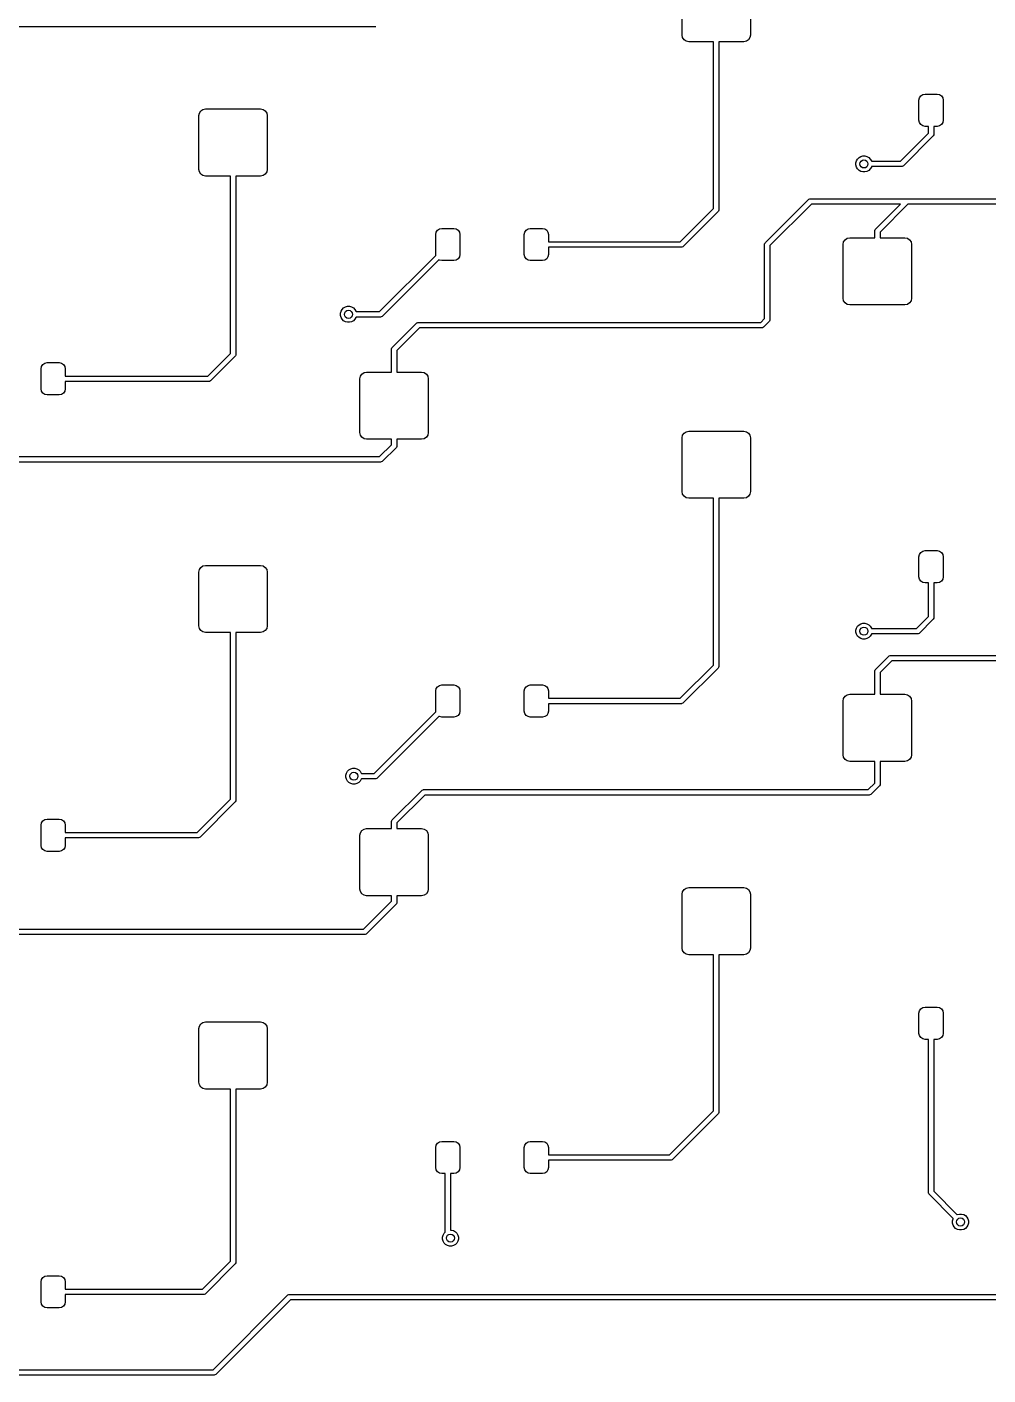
# Model space of a CAD drawing. Extents: x -0.32 to 5.67, y -3.44 to 0.73.
# Drawn here: x 0.741 to 2.151, y -2.327 to -0.35 of the extents above; entities that cross this region are included whole.
import ezdxf

# ---------------------------------------------------------------- set-up
doc = ezdxf.new("R2010")
doc.units = 0
doc.header["$MEASUREMENT"] = 0
doc.layers.add('BLACK', color=7, linetype='CONTINUOUS')

msp = doc.modelspace()

# ---------------------------------------------------------------- linework, layer by layer
at = {"layer": 'BLACK', "linetype": 'CONTINUOUS'}
for p, q in [((1.7018, -0.3622), (1.7018, -0.2835)), ((1.8022, -0.2835), (1.8022, -0.3622)), ((1.252, -0.3504), (0.6079, -0.3504)), ((1.2527, -0.3503), (1.252, -0.3504)), ((1.7025, -0.366), (1.7018, -0.3622)), ((1.7047, -0.3692), (1.7025, -0.366)), ((1.7078, -0.3713), (1.7047, -0.3692)), ((1.7116, -0.372), (1.7078, -0.3713)), ((1.748, -0.372), (1.7116, -0.372)), ((1.748, -0.6165), (1.748, -0.372)), ((1.7923, -0.372), (1.7559, -0.372)), ((1.7559, -0.372), (1.7559, -0.6181)), ((1.7961, -0.3713), (1.7923, -0.372)), ((1.7993, -0.3692), (1.7961, -0.3713)), ((1.8014, -0.366), (1.7993, -0.3692)), ((1.8022, -0.3622), (1.8014, -0.366)), ((2.0492, -0.4577), (2.0499, -0.4543)), ((2.0499, -0.4543), (2.0518, -0.4514)), ((2.0518, -0.4514), (2.0547, -0.4495)), ((2.0547, -0.4495), (2.0581, -0.4488)), ((2.0581, -0.4488), (2.0758, -0.4488)), ((2.0758, -0.4488), (2.0792, -0.4495)), ((2.0792, -0.4495), (2.0821, -0.4514)), ((2.0821, -0.4514), (2.084, -0.4543)), ((2.084, -0.4543), (2.0846, -0.4577)), ((0.9939, -0.4765), (0.996, -0.4734)), ((0.996, -0.4734), (0.9992, -0.4712)), ((0.9992, -0.4712), (1.003, -0.4705)), ((1.003, -0.4705), (1.0837, -0.4705)), ((1.0837, -0.4705), (1.0874, -0.4712)), ((1.0874, -0.4712), (1.0906, -0.4734)), ((1.0906, -0.4734), (1.0928, -0.4765)), ((2.0492, -0.4872), (2.0492, -0.4577)), ((2.0846, -0.4577), (2.0846, -0.4872)), ((0.9931, -0.4803), (0.9939, -0.4765)), ((0.9931, -0.5591), (0.9931, -0.4803)), ((1.0928, -0.4765), (1.0935, -0.4803)), ((1.0935, -0.4803), (1.0935, -0.5591)), ((2.0499, -0.4906), (2.0492, -0.4872)), ((2.0518, -0.4935), (2.0499, -0.4906)), ((2.0547, -0.4954), (2.0518, -0.4935)), ((2.0821, -0.4935), (2.0792, -0.4954)), ((2.084, -0.4906), (2.0821, -0.4935)), ((2.0846, -0.4872), (2.084, -0.4906)), ((2.022, -0.5472), (2.063, -0.5062)), ((2.0697, -0.5107), (2.0264, -0.554)), ((2.0581, -0.4961), (2.0547, -0.4954)), ((2.063, -0.4961), (2.0581, -0.4961)), ((2.063, -0.5062), (2.063, -0.4961)), ((2.0702, -0.5101), (2.0697, -0.5107)), ((2.0708, -0.5086), (2.0702, -0.5101)), ((2.0709, -0.5079), (2.0708, -0.5086)), ((2.0758, -0.4961), (2.0709, -0.4961)), ((2.0709, -0.4961), (2.0709, -0.5079)), ((2.0792, -0.4954), (2.0758, -0.4961)), ((1.9568, -0.5496), (1.9576, -0.5467)), ((1.9568, -0.5527), (1.9568, -0.5496)), ((1.9576, -0.5557), (1.9568, -0.5527)), ((1.9576, -0.5467), (1.9591, -0.544)), ((1.9591, -0.544), (1.9613, -0.5418)), ((1.9613, -0.5418), (1.964, -0.5403)), ((1.964, -0.5403), (1.967, -0.5395)), ((1.967, -0.5395), (1.97, -0.5395)), ((1.97, -0.5395), (1.973, -0.5403)), ((1.973, -0.5403), (1.9757, -0.5418)), ((1.9757, -0.5418), (1.9779, -0.544)), ((1.9779, -0.544), (1.9794, -0.5467)), ((1.9794, -0.5467), (1.9796, -0.5472)), ((1.9796, -0.5472), (2.022, -0.5472)), ((0.9939, -0.5628), (0.9931, -0.5591)), ((0.996, -0.566), (0.9939, -0.5628)), ((0.9992, -0.5681), (0.996, -0.566)), ((1.003, -0.5689), (0.9992, -0.5681)), ((1.0394, -0.5689), (1.003, -0.5689)), ((1.0394, -0.8291), (1.0394, -0.5689)), ((1.0837, -0.5689), (1.0472, -0.5689)), ((1.0472, -0.5689), (1.0472, -0.8307)), ((1.0874, -0.5681), (1.0837, -0.5689)), ((1.0906, -0.566), (1.0874, -0.5681)), ((1.0928, -0.5628), (1.0906, -0.566)), ((1.0935, -0.5591), (1.0928, -0.5628)), ((1.9591, -0.5584), (1.9576, -0.5557)), ((1.9613, -0.5606), (1.9591, -0.5584)), ((1.964, -0.5621), (1.9613, -0.5606)), ((1.967, -0.5629), (1.964, -0.5621)), ((1.97, -0.5629), (1.967, -0.5629)), ((1.973, -0.5621), (1.97, -0.5629)), ((1.9757, -0.5606), (1.973, -0.5621)), ((1.9779, -0.5584), (1.9757, -0.5606)), ((1.9794, -0.5557), (1.9779, -0.5584)), ((1.9796, -0.5551), (1.9794, -0.5557)), ((2.0236, -0.5551), (1.9796, -0.5551)), ((2.0244, -0.555), (2.0236, -0.5551)), ((2.0258, -0.5545), (2.0244, -0.555)), ((2.0264, -0.554), (2.0258, -0.5545)), ((1.824, -0.6665), (1.887, -0.6035)), ((1.8914, -0.6102), (1.8307, -0.6709)), ((1.887, -0.6035), (1.8876, -0.603)), ((1.8876, -0.603), (1.889, -0.6024)), ((1.889, -0.6024), (1.8898, -0.6024)), ((1.8898, -0.6024), (2.0315, -0.6024)), ((2.022, -0.6102), (1.8914, -0.6102)), ((1.9854, -0.6468), (2.022, -0.6102)), ((2.0331, -0.6102), (1.9921, -0.6512)), ((2.0315, -0.6024), (2.4567, -0.6024)), ((2.4551, -0.6102), (2.0331, -0.6102)), ((1.6992, -0.6654), (1.748, -0.6165)), ((1.7548, -0.6209), (1.7036, -0.6721)), ((1.7552, -0.6203), (1.7548, -0.6209)), ((1.7558, -0.6189), (1.7552, -0.6203)), ((1.7559, -0.6181), (1.7558, -0.6189)), ((1.3406, -0.6545), (1.3412, -0.6511)), ((1.3412, -0.6511), (1.3431, -0.6483)), ((1.3431, -0.6483), (1.346, -0.6463)), ((1.346, -0.6463), (1.3494, -0.6457)), ((1.3494, -0.6457), (1.3671, -0.6457)), ((1.3671, -0.6457), (1.3705, -0.6463)), ((1.3705, -0.6463), (1.3734, -0.6483)), ((1.3734, -0.6483), (1.3753, -0.6511)), ((1.3753, -0.6511), (1.376, -0.6545)), ((1.4705, -0.6545), (1.4711, -0.6511)), ((1.4711, -0.6511), (1.4731, -0.6483)), ((1.4731, -0.6483), (1.4759, -0.6463)), ((1.4759, -0.6463), (1.4793, -0.6457)), ((1.4793, -0.6457), (1.497, -0.6457)), ((1.497, -0.6457), (1.5004, -0.6463)), ((1.5004, -0.6463), (1.5033, -0.6483)), ((1.5033, -0.6483), (1.5052, -0.6511)), ((1.5052, -0.6511), (1.5059, -0.6545)), ((1.9843, -0.6488), (1.9849, -0.6474)), ((1.9843, -0.6496), (1.9843, -0.6488)), ((1.9843, -0.6594), (1.9843, -0.6496)), ((1.9849, -0.6474), (1.9854, -0.6468)), ((1.9921, -0.6512), (1.9921, -0.6594)), ((1.3406, -0.6841), (1.3406, -0.6545)), ((1.376, -0.6545), (1.376, -0.6841)), ((1.4705, -0.6841), (1.4705, -0.6545)), ((1.5059, -0.6545), (1.5059, -0.6654)), ((1.5059, -0.6654), (1.6992, -0.6654)), ((1.8228, -0.6693), (1.8229, -0.6685)), ((1.8228, -0.7779), (1.8228, -0.6693)), ((1.8229, -0.6685), (1.8235, -0.6671)), ((1.8235, -0.6671), (1.824, -0.6665)), ((1.8235, -0.6671), (1.8235, -0.6671)), ((1.8307, -0.6709), (1.8307, -0.7795)), ((1.938, -0.6693), (1.9387, -0.6655)), ((1.938, -0.748), (1.938, -0.6693)), ((1.9387, -0.6655), (1.9409, -0.6623)), ((1.9409, -0.6623), (1.9441, -0.6602)), ((1.9441, -0.6602), (1.9478, -0.6594)), ((1.9478, -0.6594), (1.9843, -0.6594)), ((1.9921, -0.6594), (2.0285, -0.6594)), ((2.0285, -0.6594), (2.0323, -0.6602)), ((2.0323, -0.6602), (2.0355, -0.6623)), ((2.0355, -0.6623), (2.0376, -0.6655)), ((2.0376, -0.6655), (2.0384, -0.6693)), ((2.0384, -0.6693), (2.0384, -0.748)), ((1.2582, -0.7677), (1.3408, -0.6852)), ((1.3408, -0.6852), (1.3406, -0.6841)), ((1.3734, -0.6903), (1.3705, -0.6922)), ((1.3753, -0.6874), (1.3734, -0.6903)), ((1.376, -0.6841), (1.3753, -0.6874)), ((1.4711, -0.6874), (1.4705, -0.6841)), ((1.4731, -0.6903), (1.4711, -0.6874)), ((1.4759, -0.6922), (1.4731, -0.6903)), ((1.5033, -0.6903), (1.5004, -0.6922)), ((1.5052, -0.6874), (1.5033, -0.6903)), ((1.5059, -0.6841), (1.5052, -0.6874)), ((1.7008, -0.6732), (1.5059, -0.6732)), ((1.5059, -0.6732), (1.5059, -0.6841)), ((1.7016, -0.6732), (1.7008, -0.6732)), ((1.703, -0.6726), (1.7016, -0.6732)), ((1.7036, -0.6721), (1.703, -0.6726)), ((1.3453, -0.6918), (1.2626, -0.7744)), ((1.346, -0.6922), (1.3453, -0.6918)), ((1.3494, -0.6929), (1.346, -0.6922)), ((1.3671, -0.6929), (1.3494, -0.6929)), ((1.3705, -0.6922), (1.3671, -0.6929)), ((1.4793, -0.6929), (1.4759, -0.6922)), ((1.497, -0.6929), (1.4793, -0.6929)), ((1.5004, -0.6922), (1.497, -0.6929)), ((1.9387, -0.7518), (1.938, -0.748)), ((2.0384, -0.748), (2.0376, -0.7518)), ((1.2009, -0.7701), (1.2017, -0.7671)), ((1.2009, -0.7732), (1.2009, -0.7701)), ((1.2017, -0.7671), (1.2032, -0.7645)), ((1.2032, -0.7645), (1.2054, -0.7623)), ((1.2054, -0.7623), (1.2081, -0.7607)), ((1.2081, -0.7607), (1.2111, -0.7599)), ((1.2111, -0.7599), (1.2141, -0.7599)), ((1.2141, -0.7599), (1.2171, -0.7607)), ((1.2171, -0.7607), (1.2198, -0.7623)), ((1.2198, -0.7623), (1.222, -0.7645)), ((1.222, -0.7645), (1.2235, -0.7671)), ((1.2235, -0.7671), (1.2237, -0.7677)), ((1.2237, -0.7677), (1.2582, -0.7677)), ((1.9409, -0.755), (1.9387, -0.7518)), ((1.9441, -0.7571), (1.9409, -0.755)), ((1.9478, -0.7579), (1.9441, -0.7571)), ((2.0285, -0.7579), (1.9478, -0.7579)), ((2.0323, -0.7571), (2.0285, -0.7579)), ((2.0355, -0.755), (2.0323, -0.7571)), ((2.0376, -0.7518), (2.0355, -0.755)), ((1.2017, -0.7762), (1.2009, -0.7732)), ((1.2032, -0.7788), (1.2017, -0.7762)), ((1.2054, -0.781), (1.2032, -0.7788)), ((1.2081, -0.7826), (1.2054, -0.781)), ((1.2111, -0.7834), (1.2081, -0.7826)), ((1.2141, -0.7834), (1.2111, -0.7834)), ((1.2171, -0.7826), (1.2141, -0.7834)), ((1.2198, -0.781), (1.2171, -0.7826)), ((1.222, -0.7788), (1.2198, -0.781)), ((1.2235, -0.7762), (1.222, -0.7788)), ((1.2237, -0.7756), (1.2235, -0.7762)), ((1.2598, -0.7756), (1.2237, -0.7756)), ((1.2606, -0.7755), (1.2598, -0.7756)), ((1.262, -0.7749), (1.2606, -0.7755)), ((1.2626, -0.7744), (1.262, -0.7749)), ((1.2767, -0.8201), (1.3122, -0.7846)), ((1.3122, -0.7846), (1.3128, -0.7841)), ((1.3128, -0.7841), (1.3132, -0.784)), ((1.3132, -0.784), (1.3142, -0.7835)), ((1.3142, -0.7835), (1.315, -0.7835)), ((1.315, -0.7835), (1.8173, -0.7835)), ((1.8173, -0.7835), (1.8228, -0.7779)), ((1.8217, -0.7902), (1.8211, -0.7907)), ((1.8296, -0.7823), (1.8217, -0.7902)), ((1.83, -0.7817), (1.8296, -0.7823)), ((1.8306, -0.7803), (1.83, -0.7817)), ((1.8307, -0.7795), (1.8306, -0.7803)), ((1.3166, -0.7913), (1.2835, -0.8245)), ((1.8189, -0.7913), (1.3166, -0.7913)), ((1.8197, -0.7913), (1.8189, -0.7913)), ((1.8211, -0.7907), (1.8197, -0.7913)), ((1.0062, -0.8622), (1.0394, -0.8291)), ((1.2756, -0.8228), (1.2757, -0.8221)), ((1.2756, -0.8563), (1.2756, -0.8228)), ((1.2757, -0.8221), (1.2763, -0.8206)), ((1.2763, -0.8206), (1.2767, -0.8201)), ((1.2835, -0.8245), (1.2835, -0.8563)), ((0.7618, -0.8514), (0.7625, -0.848)), ((0.7625, -0.848), (0.7644, -0.8451)), ((0.7644, -0.8451), (0.7673, -0.8432)), ((0.7673, -0.8432), (0.7707, -0.8425)), ((0.7707, -0.8425), (0.7884, -0.8425)), ((0.7884, -0.8425), (0.7918, -0.8432)), ((0.7918, -0.8432), (0.7946, -0.8451)), ((0.7946, -0.8451), (0.7966, -0.848)), ((0.7966, -0.848), (0.7972, -0.8514)), ((1.0461, -0.8335), (1.0107, -0.8689)), ((1.0466, -0.8329), (1.0461, -0.8335)), ((1.0468, -0.8325), (1.0466, -0.8329)), ((1.0472, -0.8315), (1.0468, -0.8325)), ((1.0472, -0.8307), (1.0472, -0.8315)), ((0.7618, -0.8809), (0.7618, -0.8514)), ((0.7972, -0.8514), (0.7972, -0.8622)), ((0.7972, -0.8622), (1.0062, -0.8622)), ((1.0101, -0.8694), (1.0086, -0.87)), ((1.0107, -0.8689), (1.0101, -0.8694)), ((1.2293, -0.8661), (1.2301, -0.8624)), ((1.2293, -0.9449), (1.2293, -0.8661)), ((1.2301, -0.8624), (1.2322, -0.8592)), ((1.2322, -0.8592), (1.2354, -0.857)), ((1.2354, -0.857), (1.2392, -0.8563)), ((1.2392, -0.8563), (1.2756, -0.8563)), ((1.2835, -0.8563), (1.3199, -0.8563)), ((1.3199, -0.8563), (1.3236, -0.857)), ((1.3236, -0.857), (1.3268, -0.8592)), ((1.3268, -0.8592), (1.329, -0.8624)), ((1.329, -0.8624), (1.3297, -0.8661)), ((1.3297, -0.8661), (1.3297, -0.9449)), ((0.7625, -0.8843), (0.7618, -0.8809)), ((0.7644, -0.8872), (0.7625, -0.8843)), ((0.7673, -0.8891), (0.7644, -0.8872)), ((0.7707, -0.8898), (0.7673, -0.8891)), ((0.7918, -0.8891), (0.7884, -0.8898)), ((0.7946, -0.8872), (0.7918, -0.8891)), ((0.7966, -0.8843), (0.7946, -0.8872)), ((0.7972, -0.8809), (0.7966, -0.8843)), ((1.0079, -0.8701), (0.7972, -0.8701)), ((0.7972, -0.8701), (0.7972, -0.8809)), ((1.0086, -0.87), (1.0079, -0.8701)), ((0.7884, -0.8898), (0.7707, -0.8898)), ((1.2301, -0.9486), (1.2293, -0.9449)), ((1.2322, -0.9518), (1.2301, -0.9486)), ((1.329, -0.9486), (1.3268, -0.9518)), ((1.3297, -0.9449), (1.329, -0.9486)), ((1.7025, -0.949), (1.7047, -0.9458)), ((1.7047, -0.9458), (1.7078, -0.9437)), ((1.7078, -0.9437), (1.7116, -0.9429)), ((1.7116, -0.9429), (1.7923, -0.9429)), ((1.7923, -0.9429), (1.7961, -0.9437)), ((1.7961, -0.9437), (1.7993, -0.9458)), ((1.7993, -0.9458), (1.8014, -0.949)), ((1.2354, -0.954), (1.2322, -0.9518)), ((1.2392, -0.9547), (1.2354, -0.954)), ((1.2756, -0.9547), (1.2392, -0.9547)), ((1.2582, -0.9803), (1.2756, -0.9629)), ((1.2823, -0.9674), (1.2626, -0.987)), ((1.2756, -0.9629), (1.2756, -0.9547)), ((1.2828, -0.9668), (1.2823, -0.9674)), ((1.2834, -0.9653), (1.2828, -0.9668)), ((1.2835, -0.9646), (1.2834, -0.9653)), ((1.3199, -0.9547), (1.2835, -0.9547)), ((1.2835, -0.9547), (1.2835, -0.9646)), ((1.3236, -0.954), (1.3199, -0.9547)), ((1.3268, -0.9518), (1.3236, -0.954)), ((1.7018, -0.9528), (1.7025, -0.949)), ((1.7018, -1.0315), (1.7018, -0.9528)), ((1.8014, -0.949), (1.8022, -0.9528)), ((1.8022, -0.9528), (1.8022, -1.0315)), ((0.5984, -0.9803), (1.2582, -0.9803)), ((1.2598, -0.9882), (0.6001, -0.9882)), ((1.2606, -0.9881), (1.2598, -0.9882)), ((1.262, -0.9875), (1.2606, -0.9881)), ((1.2626, -0.987), (1.262, -0.9875)), ((1.7025, -1.0353), (1.7018, -1.0315)), ((1.7047, -1.0385), (1.7025, -1.0353)), ((1.7078, -1.0406), (1.7047, -1.0385)), ((1.7116, -1.0413), (1.7078, -1.0406)), ((1.748, -1.0413), (1.7116, -1.0413)), ((1.748, -1.2858), (1.748, -1.0413)), ((1.7923, -1.0413), (1.7559, -1.0413)), ((1.7559, -1.0413), (1.7559, -1.2874)), ((1.7961, -1.0406), (1.7923, -1.0413)), ((1.7993, -1.0385), (1.7961, -1.0406)), ((1.8014, -1.0353), (1.7993, -1.0385)), ((1.8022, -1.0315), (1.8014, -1.0353)), ((2.0492, -1.127), (2.0499, -1.1236)), ((2.0499, -1.1236), (2.0518, -1.1207)), ((2.0518, -1.1207), (2.0547, -1.1188)), ((2.0547, -1.1188), (2.0581, -1.1181)), ((2.0581, -1.1181), (2.0758, -1.1181)), ((2.0758, -1.1181), (2.0792, -1.1188)), ((2.0792, -1.1188), (2.0821, -1.1207)), ((2.0821, -1.1207), (2.084, -1.1236)), ((2.084, -1.1236), (2.0846, -1.127)), ((0.9931, -1.1496), (0.9939, -1.1458)), ((0.9939, -1.1458), (0.996, -1.1426)), ((0.996, -1.1426), (0.9992, -1.1405)), ((0.9992, -1.1405), (1.003, -1.1398)), ((1.003, -1.1398), (1.0837, -1.1398)), ((1.0837, -1.1398), (1.0874, -1.1405)), ((1.0874, -1.1405), (1.0906, -1.1426)), ((1.0906, -1.1426), (1.0928, -1.1458)), ((1.0928, -1.1458), (1.0935, -1.1496)), ((2.0492, -1.1565), (2.0492, -1.127)), ((2.0846, -1.127), (2.0846, -1.1565)), ((0.9931, -1.2283), (0.9931, -1.1496)), ((1.0935, -1.1496), (1.0935, -1.2283)), ((2.0499, -1.1599), (2.0492, -1.1565)), ((2.0518, -1.1628), (2.0499, -1.1599)), ((2.0547, -1.1647), (2.0518, -1.1628)), ((2.0581, -1.1654), (2.0547, -1.1647)), ((2.063, -1.1654), (2.0581, -1.1654)), ((2.063, -1.2149), (2.063, -1.1654)), ((2.0758, -1.1654), (2.0709, -1.1654)), ((2.0709, -1.1654), (2.0709, -1.2165)), ((2.0792, -1.1647), (2.0758, -1.1654)), ((2.0821, -1.1628), (2.0792, -1.1647)), ((2.084, -1.1599), (2.0821, -1.1628)), ((2.0846, -1.1565), (2.084, -1.1599)), ((1.9613, -1.2269), (1.964, -1.2253)), ((1.964, -1.2253), (1.967, -1.2245)), ((1.967, -1.2245), (1.97, -1.2245)), ((1.97, -1.2245), (1.973, -1.2253)), ((1.973, -1.2253), (1.9757, -1.2269)), ((2.0456, -1.2323), (2.063, -1.2149)), ((2.0697, -1.2193), (2.05, -1.239)), ((2.0702, -1.2187), (2.0697, -1.2193)), ((2.0708, -1.2173), (2.0702, -1.2187)), ((2.0709, -1.2165), (2.0708, -1.2173)), ((0.9939, -1.2321), (0.9931, -1.2283)), ((0.996, -1.2353), (0.9939, -1.2321)), ((0.9992, -1.2374), (0.996, -1.2353)), ((1.003, -1.2382), (0.9992, -1.2374)), ((1.0394, -1.2382), (1.003, -1.2382)), ((1.0394, -1.4826), (1.0394, -1.2382)), ((1.0837, -1.2382), (1.0472, -1.2382)), ((1.0472, -1.2382), (1.0472, -1.4843)), ((1.0874, -1.2374), (1.0837, -1.2382)), ((1.0906, -1.2353), (1.0874, -1.2374)), ((1.0928, -1.2321), (1.0906, -1.2353)), ((1.0935, -1.2283), (1.0928, -1.2321)), ((1.9568, -1.2347), (1.9576, -1.2317)), ((1.9568, -1.2378), (1.9568, -1.2347)), ((1.9576, -1.2407), (1.9568, -1.2378)), ((1.9576, -1.2317), (1.9591, -1.229)), ((1.9591, -1.2434), (1.9576, -1.2407)), ((1.9591, -1.229), (1.9613, -1.2269)), ((1.9613, -1.2456), (1.9591, -1.2434)), ((1.9757, -1.2269), (1.9779, -1.229)), ((1.9779, -1.2434), (1.9757, -1.2456)), ((1.9779, -1.229), (1.9794, -1.2317)), ((1.9794, -1.2407), (1.9779, -1.2434)), ((1.9794, -1.2317), (1.9796, -1.2323)), ((1.9796, -1.2402), (1.9794, -1.2407)), ((1.9796, -1.2323), (2.0456, -1.2323)), ((2.0472, -1.2402), (1.9796, -1.2402)), ((2.048, -1.2401), (2.0472, -1.2402)), ((2.0494, -1.2395), (2.048, -1.2401)), ((2.05, -1.239), (2.0494, -1.2395)), ((1.964, -1.2471), (1.9613, -1.2456)), ((1.967, -1.2479), (1.964, -1.2471)), ((1.97, -1.2479), (1.967, -1.2479)), ((1.973, -1.2471), (1.97, -1.2479)), ((1.9757, -1.2456), (1.973, -1.2471)), ((1.9854, -1.2925), (2.0051, -1.2728)), ((2.0095, -1.2795), (1.9921, -1.2969)), ((2.0051, -1.2728), (2.0057, -1.2723)), ((2.0057, -1.2723), (2.0071, -1.2717)), ((2.0071, -1.2717), (2.0079, -1.2717)), ((2.0079, -1.2717), (2.4488, -1.2717)), ((2.4472, -1.2795), (2.0095, -1.2795)), ((1.6992, -1.3346), (1.748, -1.2858)), ((1.7548, -1.2902), (1.7036, -1.3414)), ((1.7552, -1.2896), (1.7548, -1.2902)), ((1.7558, -1.2882), (1.7552, -1.2896)), ((1.7559, -1.2874), (1.7558, -1.2882)), ((1.9843, -1.2945), (1.9849, -1.2931)), ((1.9843, -1.2953), (1.9843, -1.2945)), ((1.9843, -1.3287), (1.9843, -1.2953)), ((1.9849, -1.2931), (1.9854, -1.2925)), ((1.9921, -1.2969), (1.9921, -1.3287)), ((1.3406, -1.3238), (1.3412, -1.3204)), ((1.3406, -1.3533), (1.3406, -1.3238)), ((1.3412, -1.3204), (1.3431, -1.3176)), ((1.3431, -1.3176), (1.346, -1.3156)), ((1.346, -1.3156), (1.3494, -1.315)), ((1.3494, -1.315), (1.3671, -1.315)), ((1.3671, -1.315), (1.3705, -1.3156)), ((1.3705, -1.3156), (1.3734, -1.3176)), ((1.3734, -1.3176), (1.3753, -1.3204)), ((1.3753, -1.3204), (1.376, -1.3238)), ((1.376, -1.3238), (1.376, -1.3533)), ((1.4705, -1.3238), (1.4711, -1.3204)), ((1.4705, -1.3533), (1.4705, -1.3238)), ((1.4711, -1.3204), (1.4731, -1.3176)), ((1.4731, -1.3176), (1.4759, -1.3156)), ((1.4759, -1.3156), (1.4793, -1.315)), ((1.4793, -1.315), (1.497, -1.315)), ((1.497, -1.315), (1.5004, -1.3156)), ((1.5004, -1.3156), (1.5033, -1.3176)), ((1.5033, -1.3176), (1.5052, -1.3204)), ((1.5052, -1.3204), (1.5059, -1.3238)), ((1.5059, -1.3238), (1.5059, -1.3346)), ((1.5059, -1.3346), (1.6992, -1.3346)), ((1.7008, -1.3425), (1.5059, -1.3425)), ((1.5059, -1.3425), (1.5059, -1.3533)), ((1.7016, -1.3424), (1.7008, -1.3425)), ((1.703, -1.3419), (1.7016, -1.3424)), ((1.7036, -1.3414), (1.703, -1.3419)), ((1.938, -1.3386), (1.9387, -1.3348)), ((1.938, -1.4173), (1.938, -1.3386)), ((1.9387, -1.3348), (1.9409, -1.3316)), ((1.9409, -1.3316), (1.9441, -1.3295)), ((1.9441, -1.3295), (1.9478, -1.3287)), ((1.9478, -1.3287), (1.9843, -1.3287)), ((1.9921, -1.3287), (2.0285, -1.3287)), ((2.0285, -1.3287), (2.0323, -1.3295)), ((2.0323, -1.3295), (2.0355, -1.3316)), ((2.0355, -1.3316), (2.0376, -1.3348)), ((2.0376, -1.3348), (2.0384, -1.3386)), ((2.0384, -1.3386), (2.0384, -1.4173)), ((1.2503, -1.4449), (1.3408, -1.3544)), ((1.3453, -1.3611), (1.2548, -1.4516)), ((1.3408, -1.3544), (1.3406, -1.3533)), ((1.346, -1.3615), (1.3453, -1.3611)), ((1.3494, -1.3622), (1.346, -1.3615)), ((1.3671, -1.3622), (1.3494, -1.3622)), ((1.3705, -1.3615), (1.3671, -1.3622)), ((1.3734, -1.3596), (1.3705, -1.3615)), ((1.3753, -1.3567), (1.3734, -1.3596)), ((1.376, -1.3533), (1.3753, -1.3567)), ((1.4711, -1.3567), (1.4705, -1.3533)), ((1.4731, -1.3596), (1.4711, -1.3567)), ((1.4759, -1.3615), (1.4731, -1.3596)), ((1.4793, -1.3622), (1.4759, -1.3615)), ((1.497, -1.3622), (1.4793, -1.3622)), ((1.5004, -1.3615), (1.497, -1.3622)), ((1.5033, -1.3596), (1.5004, -1.3615)), ((1.5052, -1.3567), (1.5033, -1.3596)), ((1.5059, -1.3533), (1.5052, -1.3567)), ((1.9387, -1.4211), (1.938, -1.4173)), ((1.9409, -1.4243), (1.9387, -1.4211)), ((2.0376, -1.4211), (2.0355, -1.4243)), ((2.0384, -1.4173), (2.0376, -1.4211)), ((1.2096, -1.4443), (1.2111, -1.4416)), ((1.2111, -1.4416), (1.2133, -1.4394)), ((1.2133, -1.4394), (1.216, -1.4379)), ((1.216, -1.4379), (1.2189, -1.4371)), ((1.2189, -1.4371), (1.222, -1.4371)), ((1.222, -1.4371), (1.225, -1.4379)), ((1.225, -1.4379), (1.2277, -1.4394)), ((1.2277, -1.4394), (1.2298, -1.4416)), ((1.2298, -1.4416), (1.2314, -1.4443)), ((1.9441, -1.4264), (1.9409, -1.4243)), ((1.9478, -1.4272), (1.9441, -1.4264)), ((1.9843, -1.4272), (1.9478, -1.4272)), ((1.9843, -1.459), (1.9843, -1.4272)), ((2.0285, -1.4272), (1.9921, -1.4272)), ((1.9921, -1.4272), (1.9921, -1.4606)), ((2.0323, -1.4264), (2.0285, -1.4272)), ((2.0355, -1.4243), (2.0323, -1.4264)), ((1.2088, -1.4473), (1.2096, -1.4443)), ((1.2088, -1.4504), (1.2088, -1.4473)), ((1.2096, -1.4533), (1.2088, -1.4504)), ((1.2111, -1.456), (1.2096, -1.4533)), ((1.2133, -1.4582), (1.2111, -1.456)), ((1.216, -1.4597), (1.2133, -1.4582)), ((1.2189, -1.4605), (1.216, -1.4597)), ((1.222, -1.4605), (1.2189, -1.4605)), ((1.225, -1.4597), (1.222, -1.4605)), ((1.2277, -1.4582), (1.225, -1.4597)), ((1.2298, -1.456), (1.2277, -1.4582)), ((1.2314, -1.4533), (1.2298, -1.456)), ((1.2314, -1.4443), (1.2315, -1.4449)), ((1.2315, -1.4528), (1.2314, -1.4533)), ((1.2315, -1.4449), (1.2503, -1.4449)), ((1.252, -1.4528), (1.2315, -1.4528)), ((1.2527, -1.4527), (1.252, -1.4528)), ((1.2542, -1.4521), (1.2527, -1.4527)), ((1.2548, -1.4516), (1.2542, -1.4521)), ((1.9747, -1.4685), (1.9843, -1.459)), ((1.9921, -1.4614), (1.9915, -1.4628)), ((1.9921, -1.4606), (1.9921, -1.4614)), ((1.2767, -1.513), (1.3201, -1.4697)), ((1.3245, -1.4764), (1.2835, -1.5174)), ((1.3201, -1.4697), (1.3206, -1.4692)), ((1.3206, -1.4692), (1.3221, -1.4686)), ((1.3221, -1.4686), (1.3228, -1.4685)), ((1.3228, -1.4685), (1.9747, -1.4685)), ((1.9764, -1.4764), (1.3245, -1.4764)), ((1.9771, -1.4763), (1.9764, -1.4764)), ((1.9786, -1.4757), (1.9771, -1.4763)), ((1.9792, -1.4752), (1.9786, -1.4757)), ((1.991, -1.4634), (1.9792, -1.4752)), ((1.9915, -1.4628), (1.991, -1.4634)), ((0.9905, -1.5315), (1.0394, -1.4826)), ((1.0461, -1.487), (0.9949, -1.5382)), ((1.0466, -1.4864), (1.0461, -1.487)), ((1.0472, -1.485), (1.0466, -1.4864)), ((1.0472, -1.4843), (1.0472, -1.485)), ((0.7618, -1.5207), (0.7625, -1.5173)), ((0.7618, -1.5502), (0.7618, -1.5207)), ((0.7625, -1.5173), (0.7644, -1.5144)), ((0.7644, -1.5144), (0.7673, -1.5125)), ((0.7673, -1.5125), (0.7707, -1.5118)), ((0.7707, -1.5118), (0.7884, -1.5118)), ((0.7884, -1.5118), (0.7918, -1.5125)), ((0.7918, -1.5125), (0.7946, -1.5144)), ((0.7946, -1.5144), (0.7966, -1.5173)), ((0.7966, -1.5173), (0.7972, -1.5207)), ((0.7972, -1.5207), (0.7972, -1.5315)), ((1.2756, -1.5157), (1.2757, -1.515)), ((1.2756, -1.5256), (1.2756, -1.5157)), ((1.2757, -1.515), (1.2763, -1.5136)), ((1.2763, -1.5136), (1.2767, -1.513)), ((1.2835, -1.5174), (1.2835, -1.5256)), ((0.7972, -1.5315), (0.9905, -1.5315)), ((0.9921, -1.5394), (0.7972, -1.5394)), ((0.7972, -1.5394), (0.7972, -1.5502)), ((0.9929, -1.5393), (0.9921, -1.5394)), ((0.9943, -1.5387), (0.9929, -1.5393)), ((0.9949, -1.5382), (0.9943, -1.5387)), ((1.2293, -1.5354), (1.2301, -1.5317)), ((1.2293, -1.6142), (1.2293, -1.5354)), ((1.2301, -1.5317), (1.2322, -1.5285)), ((1.2322, -1.5285), (1.2354, -1.5263)), ((1.2354, -1.5263), (1.2392, -1.5256)), ((1.2392, -1.5256), (1.2756, -1.5256)), ((1.2835, -1.5256), (1.3199, -1.5256)), ((1.3199, -1.5256), (1.3236, -1.5263)), ((1.3236, -1.5263), (1.3268, -1.5285)), ((1.3268, -1.5285), (1.329, -1.5317)), ((1.329, -1.5317), (1.3297, -1.5354)), ((1.3297, -1.5354), (1.3297, -1.6142)), ((0.7625, -1.5536), (0.7618, -1.5502)), ((0.7644, -1.5565), (0.7625, -1.5536)), ((0.7673, -1.5584), (0.7644, -1.5565)), ((0.7707, -1.5591), (0.7673, -1.5584)), ((0.7884, -1.5591), (0.7707, -1.5591)), ((0.7918, -1.5584), (0.7884, -1.5591)), ((0.7946, -1.5565), (0.7918, -1.5584)), ((0.7966, -1.5536), (0.7946, -1.5565)), ((0.7972, -1.5502), (0.7966, -1.5536)), ((1.2301, -1.6179), (1.2293, -1.6142)), ((1.2322, -1.6211), (1.2301, -1.6179)), ((1.329, -1.6179), (1.3268, -1.6211)), ((1.3297, -1.6142), (1.329, -1.6179)), ((1.7018, -1.622), (1.7025, -1.6183)), ((1.7025, -1.6183), (1.7047, -1.6151)), ((1.7047, -1.6151), (1.7078, -1.613)), ((1.7078, -1.613), (1.7116, -1.6122)), ((1.7116, -1.6122), (1.7923, -1.6122)), ((1.7923, -1.6122), (1.7961, -1.613)), ((1.7961, -1.613), (1.7993, -1.6151)), ((1.7993, -1.6151), (1.8014, -1.6183)), ((1.8014, -1.6183), (1.8022, -1.622)), ((1.2354, -1.6233), (1.2322, -1.6211)), ((1.2346, -1.6732), (1.2756, -1.6322)), ((1.2392, -1.624), (1.2354, -1.6233)), ((1.2823, -1.6366), (1.239, -1.6799)), ((1.2756, -1.624), (1.2392, -1.624)), ((1.2756, -1.6322), (1.2756, -1.624)), ((1.2828, -1.636), (1.2823, -1.6366)), ((1.2834, -1.6346), (1.2828, -1.636)), ((1.2835, -1.6339), (1.2834, -1.6346)), ((1.3199, -1.624), (1.2835, -1.624)), ((1.2835, -1.624), (1.2835, -1.6339)), ((1.3236, -1.6233), (1.3199, -1.624)), ((1.3268, -1.6211), (1.3236, -1.6233)), ((1.7018, -1.7008), (1.7018, -1.622)), ((1.8022, -1.622), (1.8022, -1.7008)), ((0.6063, -1.6732), (1.2346, -1.6732)), ((1.239, -1.6799), (1.2384, -1.6804)), ((1.2362, -1.6811), (0.6079, -1.6811)), ((1.237, -1.681), (1.2362, -1.6811)), ((1.2384, -1.6804), (1.237, -1.681)), ((1.7025, -1.7046), (1.7018, -1.7008)), ((1.7047, -1.7077), (1.7025, -1.7046)), ((1.7078, -1.7099), (1.7047, -1.7077)), ((1.7116, -1.7106), (1.7078, -1.7099)), ((1.748, -1.7106), (1.7116, -1.7106)), ((1.748, -1.9393), (1.748, -1.7106)), ((1.7923, -1.7106), (1.7559, -1.7106)), ((1.7559, -1.7106), (1.7559, -1.9409)), ((1.7961, -1.7099), (1.7923, -1.7106)), ((1.7993, -1.7077), (1.7961, -1.7099)), ((1.8014, -1.7046), (1.7993, -1.7077)), ((1.8022, -1.7008), (1.8014, -1.7046)), ((2.0492, -1.7963), (2.0499, -1.7929)), ((2.0492, -1.8258), (2.0492, -1.7963)), ((2.0499, -1.7929), (2.0518, -1.79)), ((2.0518, -1.79), (2.0547, -1.7881)), ((2.0547, -1.7881), (2.0581, -1.7874)), ((2.0581, -1.7874), (2.0758, -1.7874)), ((2.0758, -1.7874), (2.0792, -1.7881)), ((2.0792, -1.7881), (2.0821, -1.79)), ((2.0821, -1.79), (2.084, -1.7929)), ((2.084, -1.7929), (2.0846, -1.7963)), ((2.0846, -1.7963), (2.0846, -1.8258)), ((0.9931, -1.8189), (0.9939, -1.8151)), ((0.9939, -1.8151), (0.996, -1.8119)), ((0.996, -1.8119), (0.9992, -1.8098)), ((0.9992, -1.8098), (1.003, -1.8091)), ((1.003, -1.8091), (1.0837, -1.8091)), ((1.0837, -1.8091), (1.0874, -1.8098)), ((1.0874, -1.8098), (1.0906, -1.8119)), ((1.0906, -1.8119), (1.0928, -1.8151)), ((1.0928, -1.8151), (1.0935, -1.8189)), ((0.9931, -1.8976), (0.9931, -1.8189)), ((1.0935, -1.8189), (1.0935, -1.8976)), ((2.0499, -1.8292), (2.0492, -1.8258)), ((2.0518, -1.8321), (2.0499, -1.8292)), ((2.0547, -1.834), (2.0518, -1.8321)), ((2.0581, -1.8346), (2.0547, -1.834)), ((2.063, -1.8346), (2.0581, -1.8346)), ((2.063, -2.0591), (2.063, -1.8346)), ((2.0758, -1.8346), (2.0709, -1.8346)), ((2.0709, -1.8346), (2.0709, -2.0574)), ((2.0792, -1.834), (2.0758, -1.8346)), ((2.0821, -1.8321), (2.0792, -1.834)), ((2.084, -1.8292), (2.0821, -1.8321)), ((2.0846, -1.8258), (2.084, -1.8292)), ((0.9939, -1.9014), (0.9931, -1.8976)), ((0.996, -1.9046), (0.9939, -1.9014)), ((0.9992, -1.9067), (0.996, -1.9046)), ((1.003, -1.9075), (0.9992, -1.9067)), ((1.0394, -1.9075), (1.003, -1.9075)), ((1.0394, -2.1598), (1.0394, -1.9075)), ((1.0837, -1.9075), (1.0472, -1.9075)), ((1.0472, -1.9075), (1.0472, -2.1614)), ((1.0874, -1.9067), (1.0837, -1.9075)), ((1.0906, -1.9046), (1.0874, -1.9067)), ((1.0928, -1.9014), (1.0906, -1.9046)), ((1.0935, -1.8976), (1.0928, -1.9014)), ((1.6834, -2.0039), (1.748, -1.9393)), ((1.7548, -1.9437), (1.6878, -2.0107)), ((1.7552, -1.9431), (1.7548, -1.9437)), ((1.7558, -1.9417), (1.7552, -1.9431)), ((1.7559, -1.9409), (1.7558, -1.9417)), ((1.3406, -1.9931), (1.3412, -1.9897)), ((1.3406, -2.0226), (1.3406, -1.9931)), ((1.3412, -1.9897), (1.3431, -1.9868)), ((1.3431, -1.9868), (1.346, -1.9849)), ((1.346, -1.9849), (1.3494, -1.9843)), ((1.3494, -1.9843), (1.3671, -1.9843)), ((1.3671, -1.9843), (1.3705, -1.9849)), ((1.3705, -1.9849), (1.3734, -1.9868)), ((1.3734, -1.9868), (1.3753, -1.9897)), ((1.3753, -1.9897), (1.376, -1.9931)), ((1.376, -1.9931), (1.376, -2.0226)), ((1.4705, -1.9931), (1.4711, -1.9897)), ((1.4705, -2.0226), (1.4705, -1.9931)), ((1.4711, -1.9897), (1.4731, -1.9868)), ((1.4731, -1.9868), (1.4759, -1.9849)), ((1.4759, -1.9849), (1.4793, -1.9843)), ((1.4793, -1.9843), (1.497, -1.9843)), ((1.497, -1.9843), (1.5004, -1.9849)), ((1.5004, -1.9849), (1.5033, -1.9868)), ((1.5033, -1.9868), (1.5052, -1.9897)), ((1.5052, -1.9897), (1.5059, -1.9931)), ((1.5059, -1.9931), (1.5059, -2.0039)), ((1.5059, -2.0039), (1.6834, -2.0039)), ((1.685, -2.0118), (1.5059, -2.0118)), ((1.5059, -2.0118), (1.5059, -2.0226)), ((1.6858, -2.0117), (1.685, -2.0118)), ((1.6872, -2.0111), (1.6858, -2.0117)), ((1.6878, -2.0107), (1.6872, -2.0111)), ((1.3412, -2.026), (1.3406, -2.0226)), ((1.3431, -2.0289), (1.3412, -2.026)), ((1.346, -2.0308), (1.3431, -2.0289)), ((1.3494, -2.0315), (1.346, -2.0308)), ((1.3543, -2.0315), (1.3494, -2.0315)), ((1.3543, -2.1173), (1.3543, -2.0315)), ((1.3671, -2.0315), (1.3622, -2.0315)), ((1.3622, -2.0315), (1.3622, -2.1143)), ((1.3705, -2.0308), (1.3671, -2.0315)), ((1.3734, -2.0289), (1.3705, -2.0308)), ((1.3753, -2.026), (1.3734, -2.0289)), ((1.376, -2.0226), (1.3753, -2.026)), ((1.4711, -2.026), (1.4705, -2.0226)), ((1.4731, -2.0289), (1.4711, -2.026)), ((1.4759, -2.0308), (1.4731, -2.0289)), ((1.4793, -2.0315), (1.4759, -2.0308)), ((1.497, -2.0315), (1.4793, -2.0315)), ((1.5004, -2.0308), (1.497, -2.0315)), ((1.5033, -2.0289), (1.5004, -2.0308)), ((1.5052, -2.026), (1.5033, -2.0289)), ((1.5059, -2.0226), (1.5052, -2.026)), ((2.0631, -2.0598), (2.063, -2.0591)), ((2.0637, -2.0612), (2.0631, -2.0598)), ((2.0641, -2.0618), (2.0637, -2.0612)), ((2.0996, -2.0973), (2.0641, -2.0618)), ((2.0709, -2.0574), (2.1052, -2.0918)), ((2.1052, -2.0918), (2.1057, -2.0915)), ((2.1057, -2.0915), (2.1087, -2.0907)), ((2.1087, -2.0907), (2.1118, -2.0907)), ((2.1118, -2.0907), (2.1148, -2.0915)), ((2.1148, -2.0915), (2.1174, -2.093)), ((2.1174, -2.093), (2.1196, -2.0952)), ((1.3622, -2.1143), (1.3637, -2.1143)), ((1.3637, -2.1143), (1.3667, -2.1151)), ((2.0985, -2.1008), (2.0993, -2.0978)), ((2.0985, -2.1039), (2.0985, -2.1008)), ((2.0993, -2.1069), (2.0985, -2.1039)), ((2.0993, -2.0978), (2.0996, -2.0973)), ((2.1009, -2.1096), (2.0993, -2.1069)), ((2.103, -2.1117), (2.1009, -2.1096)), ((2.1057, -2.1133), (2.103, -2.1117)), ((2.1087, -2.1141), (2.1057, -2.1133)), ((2.1118, -2.1141), (2.1087, -2.1141)), ((2.1148, -2.1133), (2.1118, -2.1141)), ((2.1174, -2.1117), (2.1148, -2.1133)), ((2.1196, -2.1096), (2.1174, -2.1117)), ((2.1196, -2.0952), (2.1211, -2.0978)), ((2.1211, -2.1069), (2.1196, -2.1096)), ((2.1211, -2.0978), (2.1219, -2.1008)), ((2.1219, -2.1039), (2.1211, -2.1069)), ((2.1219, -2.1008), (2.1219, -2.1039)), ((1.3505, -2.1244), (1.3513, -2.1215)), ((1.3505, -2.1275), (1.3505, -2.1244)), ((1.3513, -2.1305), (1.3505, -2.1275)), ((1.3513, -2.1215), (1.3528, -2.1188)), ((1.3528, -2.1332), (1.3513, -2.1305)), ((1.3528, -2.1188), (1.3543, -2.1173)), ((1.355, -2.1354), (1.3528, -2.1332)), ((1.3667, -2.1151), (1.3694, -2.1166)), ((1.3694, -2.1166), (1.3716, -2.1188)), ((1.3716, -2.1332), (1.3694, -2.1354)), ((1.3716, -2.1188), (1.3731, -2.1215)), ((1.3731, -2.1305), (1.3716, -2.1332)), ((1.3731, -2.1215), (1.3739, -2.1244)), ((1.3739, -2.1275), (1.3731, -2.1305)), ((1.3739, -2.1244), (1.3739, -2.1275)), ((1.3577, -2.1369), (1.355, -2.1354)), ((1.3607, -2.1377), (1.3577, -2.1369)), ((1.3637, -2.1377), (1.3607, -2.1377)), ((1.3667, -2.1369), (1.3637, -2.1377)), ((1.3694, -2.1354), (1.3667, -2.1369)), ((0.9984, -2.2008), (1.0394, -2.1598)), ((1.0461, -2.1642), (1.0028, -2.2075)), ((1.0466, -2.1636), (1.0461, -2.1642)), ((1.0472, -2.1622), (1.0466, -2.1636)), ((1.0472, -2.1614), (1.0472, -2.1622)), ((0.7618, -2.19), (0.7625, -2.1866)), ((0.7618, -2.2195), (0.7618, -2.19)), ((0.7625, -2.1866), (0.7644, -2.1837)), ((0.7644, -2.1837), (0.7673, -2.1818)), ((0.7673, -2.1818), (0.7707, -2.1811)), ((0.7707, -2.1811), (0.7884, -2.1811)), ((0.7884, -2.1811), (0.7918, -2.1818)), ((0.7918, -2.1818), (0.7946, -2.1837)), ((0.7946, -2.1837), (0.7966, -2.1866)), ((0.7966, -2.1866), (0.7972, -2.19)), ((0.7972, -2.19), (0.7972, -2.2008)), ((0.7972, -2.2008), (0.9984, -2.2008)), ((1, -2.2087), (0.7972, -2.2087)), ((0.7972, -2.2087), (0.7972, -2.2195)), ((1.0008, -2.2086), (1, -2.2087)), ((1.0022, -2.208), (1.0008, -2.2086)), ((1.0028, -2.2075), (1.0022, -2.208)), ((1.0141, -2.3189), (1.1232, -2.2098)), ((1.1232, -2.2098), (1.1238, -2.2093)), ((1.1238, -2.2093), (1.1252, -2.2087)), ((1.1252, -2.2087), (1.126, -2.2087)), ((1.126, -2.2087), (2.3071, -2.2087)), ((0.7625, -2.2229), (0.7618, -2.2195)), ((0.7644, -2.2258), (0.7625, -2.2229)), ((0.7673, -2.2277), (0.7644, -2.2258)), ((0.7707, -2.2283), (0.7673, -2.2277)), ((0.7884, -2.2283), (0.7707, -2.2283)), ((0.7918, -2.2277), (0.7884, -2.2283)), ((0.7946, -2.2258), (0.7918, -2.2277)), ((0.7966, -2.2229), (0.7946, -2.2258)), ((0.7972, -2.2195), (0.7966, -2.2229)), ((1.1276, -2.2165), (1.0185, -2.3256)), ((2.2976, -2.2165), (1.1276, -2.2165)), ((1.0157, -2.3268), (0.0079, -2.3268)), ((0.0095, -2.3189), (1.0141, -2.3189)), ((1.0165, -2.3267), (1.0157, -2.3268)), ((1.0179, -2.3261), (1.0165, -2.3267)), ((1.0185, -2.3256), (1.0179, -2.3261))]:
    msp.add_line(p, q, dxfattribs=at)
at = {"layer": 'BLACK'}
for centre in [(1.9685, -0.5512), (1.2126, -0.7717), (1.9685, -1.2362), (1.2205, -1.4488), (2.1102, -2.1024), (1.3622, -2.126)]:
    msp.add_circle(centre, 0.00591, dxfattribs=at)

doc.saveas('drawing.dxf')
